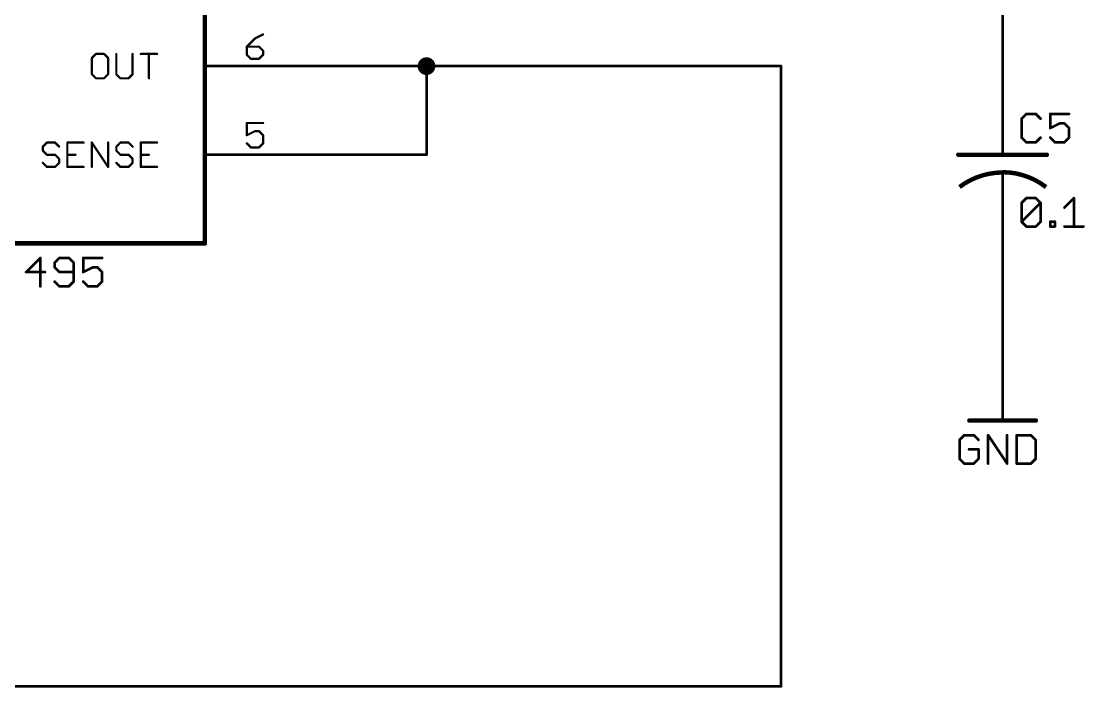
# Model space of a CAD drawing. Extents: x -252 to 307, y -160 to 272.
# Drawn here: x 101.2 to 162.2, y -33.1 to 5.1 of the extents above; entities that cross this region are included whole.
import ezdxf

# ---------------------------------------------------------------- set-up
doc = ezdxf.new("R2010")
doc.units = 0
for name, color, linetype in [('91', 94, 'CONTINUOUS'), ('94', 14, 'CONTINUOUS'), ('95', 251, 'CONTINUOUS'), ('96', 251, 'CONTINUOUS')]:
    doc.layers.add(name, color=color, linetype=linetype)

msp = doc.modelspace()

# ---------------------------------------------------------------- linework, layer by layer
at = {"layer": '91', "const_width": 0.1524}
for points in [[(157.48, 0), (157.48, 7.62)], [(116.84, 2.54), (124.46, 2.54)], [(124.46, 2.54), (144.78, 2.54)], [(124.46, -2.54), (124.46, 2.54)], [(144.78, 2.54), (144.78, -33.02)], [(116.84, -2.54), (124.46, -2.54)], [(157.48, -7.62), (157.48, -15.24)], [(144.78, -33.02), (-17.78, -33.02)]]:
    msp.add_lwpolyline(points, dxfattribs=at)
at = {"layer": '91'}
for points, const_width in [([(124.46, 2.286, 1), (124.46, 2.794, 1), (124.46, 2.286)], 0.508), ([(116.84, 2.5781, 1), (116.84, 2.5019)], 0.0762), ([(124.46, 2.5781, 1), (124.46, 2.5019)], 0.0762), ([(124.4981, 2.54, 1), (124.4219, 2.54)], 0.0762), ([(124.46, 2.5019, 1), (124.46, 2.5781)], 0.0762), ([(144.8181, 2.54, 1), (144.7419, 2.54)], 0.0762), ([(144.78, 2.5019, 1), (144.78, 2.5781)], 0.0762), ([(157.4419, 0, 1), (157.5181, 0)], 0.0762), ([(116.84, -2.5019, 1), (116.84, -2.5781)], 0.0762), ([(124.4219, -2.54, 1), (124.4981, -2.54)], 0.0762), ([(124.46, -2.5781, 1), (124.46, -2.5019)], 0.0762), ([(157.5181, -7.62, 1), (157.4419, -7.62)], 0.0762), ([(157.4419, -15.24, 1), (157.5181, -15.24)], 0.0762), ([(144.7419, -33.02, 1), (144.8181, -33.02)], 0.0762), ([(144.78, -33.0581, 1), (144.78, -32.9819)], 0.0762)]:
    msp.add_lwpolyline(points, format="xyb", dxfattribs=dict(at, const_width=const_width))
at = {"layer": '94'}
for points, const_width in [([(111.76, 17.78), (111.76, -7.62)], 0.254), ([(116.84, 2.54), (111.76, 2.54)], 0.1524), ([(157.48, 0), (157.48, -2.54)], 0.1524), ([(154.94, -2.54), (160.02, -2.54)], 0.254), ([(116.84, -2.54), (111.76, -2.54)], 0.1524), ([(157.48, -3.556), (157.48, -5.08)], 0.1524), ([(157.48, -7.62), (157.48, -5.08)], 0.1524), ([(111.76, -7.62), (91.44, -7.62)], 0.254), ([(102.3212, -8.4568), (101.5077, -9.2703)], 0.1524), ([(102.3212, -10.0838), (102.3212, -8.4568)], 0.1524), ([(103.416, -8.4568), (103.1448, -8.728)], 0.1524), ([(103.9583, -8.4568), (103.416, -8.4568)], 0.1524), ([(104.2295, -8.728), (103.9583, -8.4568)], 0.1524), ([(105.8666, -8.4568), (104.782, -8.4568)], 0.1524), ([(104.782, -8.4568), (104.782, -9.2703)], 0.1524), ([(103.1448, -8.728), (103.1448, -8.9991)], 0.1524), ([(103.1448, -8.9991), (103.416, -9.2703)], 0.1524), ([(104.2295, -9.8126), (104.2295, -8.728)], 0.1524), ([(104.782, -9.2703), (105.3243, -8.9991)], 0.1524), ([(105.3243, -8.9991), (105.5955, -8.9991)], 0.1524), ([(105.5955, -8.9991), (105.8666, -9.2703)], 0.1524), ([(101.5077, -9.2703), (102.5923, -9.2703)], 0.1524), ([(103.1448, -9.8126), (103.416, -10.0838)], 0.1524), ([(103.416, -9.2703), (104.2295, -9.2703)], 0.1524), ([(103.9583, -10.0838), (104.2295, -9.8126)], 0.1524), ([(105.0531, -10.0838), (104.782, -9.8126)], 0.1524), ([(105.8666, -9.8126), (105.5955, -10.0838)], 0.1524), ([(105.8666, -9.2703), (105.8666, -9.8126)], 0.1524), ([(103.416, -10.0838), (103.9583, -10.0838)], 0.1524), ([(105.5955, -10.0838), (105.0531, -10.0838)], 0.1524), ([(157.48, -15.24), (157.48, -17.78)], 0.1524), ([(155.575, -17.78), (159.385, -17.78)], 0.254)]:
    msp.add_lwpolyline(points, dxfattribs=dict(at, const_width=const_width))
for points, const_width in [([(111.76, 2.5781, 1), (111.76, 2.5019)], 0.0762), ([(116.84, 2.5019, 1), (116.84, 2.5781)], 0.0762), ([(157.5181, 0, 1), (157.4419, 0)], 0.0762), ([(154.94, -2.4765, 1), (154.94, -2.6035)], 0.127), ([(160.02, -2.6035, 1), (160.02, -2.4765)], 0.127), ([(111.76, -2.5019, 1), (111.76, -2.5781)], 0.0762), ([(116.84, -2.5781, 1), (116.84, -2.5019)], 0.0762), ([(157.4419, -2.54, 1), (157.5181, -2.54)], 0.0762), ([(157.48, -3.5561, 0.1645), (155.0132, -4.3904)], 0.254), ([(159.9692, -4.3942, 0.1668), (157.48, -3.54)], 0.254), ([(157.5181, -3.556, 1), (157.4419, -3.556)], 0.0762), ([(157.5181, -5.08, 1), (157.4419, -5.08)], 0.0762), ([(157.4419, -5.08, 1), (157.5181, -5.08)], 0.0762), ([(111.6965, -7.62, 1), (111.8235, -7.62)], 0.127), ([(111.76, -7.6835, 1), (111.76, -7.5565)], 0.127), ([(157.4419, -7.62, 1), (157.5181, -7.62)], 0.0762), ([(102.3593, -8.4568, 1), (102.2831, -8.4568)], 0.0762), ([(102.3481, -8.4838, 1), (102.2942, -8.4299)], 0.0762), ([(103.416, -8.4187, 1), (103.416, -8.4949)], 0.0762), ([(103.4429, -8.4838, 1), (103.389, -8.4299)], 0.0762), ([(103.9853, -8.4299, 1), (103.9314, -8.4838)], 0.0762), ([(103.9583, -8.4949, 1), (103.9583, -8.4187)], 0.0762), ([(104.782, -8.4187, 1), (104.782, -8.4949)], 0.0762), ([(104.8201, -8.4568, 1), (104.7439, -8.4568)], 0.0762), ([(105.8666, -8.4949, 1), (105.8666, -8.4187)], 0.0762), ([(103.1829, -8.728, 1), (103.1067, -8.728)], 0.0762), ([(103.1179, -8.701, 1), (103.1718, -8.7549)], 0.0762), ([(103.1718, -8.9722, 1), (103.1179, -9.0261)], 0.0762), ([(103.1067, -8.9991, 1), (103.1829, -8.9991)], 0.0762), ([(104.2676, -8.728, 1), (104.1914, -8.728)], 0.0762), ([(104.2025, -8.7549, 1), (104.2564, -8.701)], 0.0762), ([(105.3243, -8.961, 1), (105.3243, -9.0372)], 0.0762), ([(105.3413, -9.0332, 1), (105.3073, -8.9651)], 0.0762), ([(105.6224, -8.9722, 1), (105.5685, -9.0261)], 0.0762), ([(105.5955, -9.0372, 1), (105.5955, -8.961)], 0.0762), ([(101.5077, -9.2322, 1), (101.5077, -9.3084)], 0.0762), ([(101.4807, -9.2434, 1), (101.5346, -9.2972)], 0.0762), ([(102.5923, -9.3084, 1), (102.5923, -9.2322)], 0.0762), ([(103.1718, -9.7857, 1), (103.1179, -9.8396)], 0.0762), ([(103.416, -9.2322, 1), (103.416, -9.3084)], 0.0762), ([(103.389, -9.2972, 1), (103.4429, -9.2434)], 0.0762), ([(104.2564, -9.8396, 1), (104.2025, -9.7857)], 0.0762), ([(104.2295, -9.3084, 1), (104.2295, -9.2322)], 0.0762), ([(104.7649, -9.2362, 1), (104.799, -9.3044)], 0.0762), ([(104.8089, -9.7857, 1), (104.755, -9.8396)], 0.0762), ([(104.7439, -9.2703, 1), (104.8201, -9.2703)], 0.0762), ([(105.9047, -9.2703, 1), (105.8285, -9.2703)], 0.0762), ([(105.8397, -9.2972, 1), (105.8936, -9.2434)], 0.0762), ([(105.8936, -9.8396, 1), (105.8397, -9.7857)], 0.0762), ([(102.2831, -10.0838, 1), (102.3593, -10.0838)], 0.0762), ([(103.416, -10.0457, 1), (103.416, -10.1219)], 0.0762), ([(103.389, -10.1107, 1), (103.4429, -10.0569)], 0.0762), ([(103.9314, -10.0569, 1), (103.9853, -10.1107)], 0.0762), ([(103.9583, -10.1219, 1), (103.9583, -10.0457)], 0.0762), ([(104.1914, -9.8126, 1), (104.2676, -9.8126)], 0.0762), ([(105.0531, -10.0457, 1), (105.0531, -10.1219)], 0.0762), ([(105.0262, -10.1107, 1), (105.0801, -10.0569)], 0.0762), ([(105.5685, -10.0569, 1), (105.6224, -10.1107)], 0.0762), ([(105.5955, -10.1219, 1), (105.5955, -10.0457)], 0.0762), ([(105.8285, -9.8126, 1), (105.9047, -9.8126)], 0.0762), ([(157.5181, -15.24, 1), (157.4419, -15.24)], 0.0762), ([(155.575, -17.7165, 1), (155.575, -17.8435)], 0.127), ([(159.385, -17.8435, 1), (159.385, -17.7165)], 0.127), ([(157.4419, -17.78, 1), (157.5181, -17.78)], 0.0762)]:
    msp.add_lwpolyline(points, format="xyb", dxfattribs=dict(at, const_width=const_width))
at = {"layer": '95'}
for points, const_width in [([(115.0924, 4.3573), (114.6264, 4.1243)], 0.127), ([(114.6264, 4.1243), (114.1603, 3.6582)], 0.127), ([(114.1603, 3.6582), (114.1603, 3.1921)], 0.127), ([(114.8594, 3.6582), (114.1603, 3.6582)], 0.127), ([(115.0924, 3.4252), (114.8594, 3.6582)], 0.127), ([(105.5099, 3.2397), (105.2769, 3.0067)], 0.127), ([(105.2769, 3.0067), (105.2769, 2.0745)], 0.127), ([(105.976, 3.2397), (105.5099, 3.2397)], 0.127), ([(106.209, 3.0067), (105.976, 3.2397)], 0.127), ([(106.209, 2.0745), (106.209, 3.0067)], 0.127), ([(106.6801, 3.2397), (106.6801, 2.0745)], 0.127), ([(107.6123, 2.0745), (107.6123, 3.2397)], 0.127), ([(108.0834, 3.2397), (109.0155, 3.2397)], 0.127), ([(108.5495, 1.8415), (108.5495, 3.2397)], 0.127), ([(114.1603, 3.1921), (114.3933, 2.9591)], 0.127), ([(114.8594, 2.9591), (115.0924, 3.1921)], 0.127), ([(115.0924, 3.1921), (115.0924, 3.4252)], 0.127), ([(114.3933, 2.9591), (114.8594, 2.9591)], 0.127), ([(105.2769, 2.0745), (105.5099, 1.8415)], 0.127), ([(105.5099, 1.8415), (105.976, 1.8415)], 0.127), ([(105.976, 1.8415), (106.209, 2.0745)], 0.127), ([(106.6801, 2.0745), (106.9132, 1.8415)], 0.127), ([(106.9132, 1.8415), (107.3792, 1.8415)], 0.127), ([(107.3792, 1.8415), (107.6123, 2.0745)], 0.127), ([(158.8434, -0.2018), (158.5722, -0.473)], 0.1524), ([(158.5722, -0.473), (158.5722, -1.5576)], 0.1524), ([(159.3857, -0.2018), (158.8434, -0.2018)], 0.1524), ([(159.6569, -0.473), (159.3857, -0.2018)], 0.1524), ([(161.294, -0.2018), (160.2094, -0.2018)], 0.1524), ([(160.2094, -0.2018), (160.2094, -1.0153)], 0.1524), ([(115.0924, -0.7227), (114.1603, -0.7227)], 0.127), ([(114.1603, -0.7227), (114.1603, -1.4218)], 0.127), ([(114.1603, -1.4218), (114.6264, -1.1888)], 0.127), ([(114.6264, -1.1888), (114.8594, -1.1888)], 0.127), ([(114.8594, -1.1888), (115.0924, -1.4218)], 0.127), ([(160.2094, -1.0153), (160.7517, -0.7441)], 0.1524), ([(160.7517, -0.7441), (161.0229, -0.7441)], 0.1524), ([(161.0229, -0.7441), (161.294, -1.0153)], 0.1524), ([(161.294, -1.0153), (161.294, -1.5576)], 0.1524), ([(102.7033, -1.8403), (102.4703, -2.0733)], 0.127), ([(103.1694, -1.8403), (102.7033, -1.8403)], 0.127), ([(103.4024, -2.0733), (103.1694, -1.8403)], 0.127), ([(104.8057, -1.8403), (103.8736, -1.8403)], 0.127), ([(103.8736, -1.8403), (103.8736, -3.2385)], 0.127), ([(105.2769, -3.2385), (105.2769, -1.8403)], 0.127), ([(105.2769, -1.8403), (106.209, -3.2385)], 0.127), ([(106.209, -3.2385), (106.209, -1.8403)], 0.127), ([(106.9132, -1.8403), (106.6801, -2.0733)], 0.127), ([(107.3792, -1.8403), (106.9132, -1.8403)], 0.127), ([(107.6123, -2.0733), (107.3792, -1.8403)], 0.127), ([(109.0155, -1.8403), (108.0834, -1.8403)], 0.127), ([(108.0834, -1.8403), (108.0834, -3.2385)], 0.127), ([(114.3933, -2.1209), (114.1603, -1.8879)], 0.127), ([(115.0924, -1.8879), (114.8594, -2.1209)], 0.127), ([(115.0924, -1.4218), (115.0924, -1.8879)], 0.127), ([(158.5722, -1.5576), (158.8434, -1.8288)], 0.1524), ([(158.8434, -1.8288), (159.3857, -1.8288)], 0.1524), ([(159.3857, -1.8288), (159.6569, -1.5576)], 0.1524), ([(160.4805, -1.8288), (160.2094, -1.5576)], 0.1524), ([(161.0229, -1.8288), (160.4805, -1.8288)], 0.1524), ([(161.294, -1.5576), (161.0229, -1.8288)], 0.1524), ([(102.4703, -2.0733), (102.4703, -2.3064)], 0.127), ([(102.4703, -2.3064), (102.7033, -2.5394)], 0.127), ([(106.6801, -2.0733), (106.6801, -2.3064)], 0.127), ([(106.6801, -2.3064), (106.9132, -2.5394)], 0.127), ([(114.8594, -2.1209), (114.3933, -2.1209)], 0.127), ([(102.7033, -3.2385), (102.4703, -3.0055)], 0.127), ([(102.7033, -2.5394), (103.1694, -2.5394)], 0.127), ([(103.1694, -2.5394), (103.4024, -2.7724)], 0.127), ([(103.4024, -3.0055), (103.1694, -3.2385)], 0.127), ([(103.4024, -2.7724), (103.4024, -3.0055)], 0.127), ([(103.8736, -2.5394), (104.3396, -2.5394)], 0.127), ([(106.9132, -3.2385), (106.6801, -3.0055)], 0.127), ([(106.9132, -2.5394), (107.3792, -2.5394)], 0.127), ([(107.3792, -2.5394), (107.6123, -2.7724)], 0.127), ([(107.6123, -3.0055), (107.3792, -3.2385)], 0.127), ([(107.6123, -2.7724), (107.6123, -3.0055)], 0.127), ([(108.0834, -2.5394), (108.5495, -2.5394)], 0.127), ([(103.1694, -3.2385), (102.7033, -3.2385)], 0.127), ([(103.8736, -3.2385), (104.8057, -3.2385)], 0.127), ([(107.3792, -3.2385), (106.9132, -3.2385)], 0.127), ([(108.0834, -3.2385), (109.0155, -3.2385)], 0.127)]:
    msp.add_lwpolyline(points, dxfattribs=dict(at, const_width=const_width))
for points, const_width in [([(115.1066, 4.3289, 1), (115.0782, 4.3857)], 0.0635), ([(114.1603, 3.6899, 1), (114.1603, 3.6264)], 0.0635), ([(114.1378, 3.6806, 1), (114.1828, 3.6357)], 0.0635), ([(114.1921, 3.6582, 1), (114.1286, 3.6582)], 0.0635), ([(114.6122, 4.1527, 1), (114.6406, 4.0959)], 0.0635), ([(114.6488, 4.1018, 1), (114.6039, 4.1467)], 0.0635), ([(114.8818, 3.6806, 1), (114.8369, 3.6357)], 0.0635), ([(114.8594, 3.6264, 1), (114.8594, 3.6899)], 0.0635), ([(105.3086, 3.0067, 1), (105.2451, 3.0067)], 0.0635), ([(105.2544, 3.0291, 1), (105.2993, 2.9842)], 0.0635), ([(105.5099, 3.2714, 1), (105.5099, 3.2079)], 0.0635), ([(105.5323, 3.2172, 1), (105.4874, 3.2621)], 0.0635), ([(105.9984, 3.2621, 1), (105.9535, 3.2172)], 0.0635), ([(105.976, 3.2079, 1), (105.976, 3.2714)], 0.0635), ([(106.2407, 3.0067, 1), (106.1772, 3.0067)], 0.0635), ([(106.1865, 2.9842, 1), (106.2314, 3.0291)], 0.0635), ([(106.7119, 3.2397, 1), (106.6484, 3.2397)], 0.0635), ([(107.644, 3.2397, 1), (107.5805, 3.2397)], 0.0635), ([(108.0834, 3.2714, 1), (108.0834, 3.2079)], 0.0635), ([(108.5812, 3.2397, 1), (108.5177, 3.2397)], 0.0635), ([(109.0155, 3.2079, 1), (109.0155, 3.2714)], 0.0635), ([(114.1828, 3.2146, 1), (114.1378, 3.1697)], 0.0635), ([(114.1286, 3.1921, 1), (114.1921, 3.1921)], 0.0635), ([(115.1242, 3.4252, 1), (115.0607, 3.4252)], 0.0635), ([(115.0607, 3.1921, 1), (115.1242, 3.1921)], 0.0635), ([(115.07, 3.4027, 1), (115.1149, 3.4476)], 0.0635), ([(115.1149, 3.1697, 1), (115.07, 3.2146)], 0.0635), ([(114.3933, 2.9909, 1), (114.3933, 2.9274)], 0.0635), ([(114.3709, 2.9366, 1), (114.4158, 2.9816)], 0.0635), ([(114.8369, 2.9816, 1), (114.8818, 2.9366)], 0.0635), ([(114.8594, 2.9274, 1), (114.8594, 2.9909)], 0.0635), ([(105.2451, 2.0745, 1), (105.3086, 2.0745)], 0.0635), ([(105.2993, 2.097, 1), (105.2544, 2.0521)], 0.0635), ([(105.5099, 1.8733, 1), (105.5099, 1.8098)], 0.0635), ([(105.4874, 1.819, 1), (105.5323, 1.864)], 0.0635), ([(105.9535, 1.864, 1), (105.9984, 1.819)], 0.0635), ([(105.976, 1.8098, 1), (105.976, 1.8733)], 0.0635), ([(106.1772, 2.0745, 1), (106.2407, 2.0745)], 0.0635), ([(106.2314, 2.0521, 1), (106.1865, 2.097)], 0.0635), ([(106.6484, 2.0745, 1), (106.7119, 2.0745)], 0.0635), ([(106.7026, 2.097, 1), (106.6577, 2.0521)], 0.0635), ([(106.9132, 1.8733, 1), (106.9132, 1.8098)], 0.0635), ([(106.8907, 1.819, 1), (106.9356, 1.864)], 0.0635), ([(107.3568, 1.864, 1), (107.4017, 1.819)], 0.0635), ([(107.3792, 1.8098, 1), (107.3792, 1.8733)], 0.0635), ([(107.5805, 2.0745, 1), (107.644, 2.0745)], 0.0635), ([(107.6347, 2.0521, 1), (107.5898, 2.097)], 0.0635), ([(108.5177, 1.8415, 1), (108.5812, 1.8415)], 0.0635), ([(158.6103, -0.473, 1), (158.5341, -0.473)], 0.0762), ([(158.5453, -0.446, 1), (158.5991, -0.4999)], 0.0762), ([(158.8434, -0.1637, 1), (158.8434, -0.2399)], 0.0762), ([(158.8703, -0.2288, 1), (158.8164, -0.1749)], 0.0762), ([(159.4126, -0.1749, 1), (159.3588, -0.2288)], 0.0762), ([(159.3857, -0.2399, 1), (159.3857, -0.1637)], 0.0762), ([(159.6299, -0.4999, 1), (159.6838, -0.446)], 0.0762), ([(160.2094, -0.1637, 1), (160.2094, -0.2399)], 0.0762), ([(160.2475, -0.2018, 1), (160.1713, -0.2018)], 0.0762), ([(161.294, -0.2399, 1), (161.294, -0.1637)], 0.0762), ([(114.1603, -0.691, 1), (114.1603, -0.7545)], 0.0635), ([(114.1921, -0.7227, 1), (114.1286, -0.7227)], 0.0635), ([(114.6264, -1.157, 1), (114.6264, -1.2205)], 0.0635), ([(114.6406, -1.2172, 1), (114.6122, -1.1604)], 0.0635), ([(114.8818, -1.1663, 1), (114.8369, -1.2112)], 0.0635), ([(114.8594, -1.2205, 1), (114.8594, -1.157)], 0.0635), ([(115.0924, -0.7545, 1), (115.0924, -0.691)], 0.0635), ([(160.1923, -0.9812, 1), (160.2264, -1.0494)], 0.0762), ([(160.1713, -1.0153, 1), (160.2475, -1.0153)], 0.0762), ([(160.7517, -0.706, 1), (160.7517, -0.7822)], 0.0762), ([(160.7687, -0.7782, 1), (160.7346, -0.7101)], 0.0762), ([(161.0498, -0.7172, 1), (160.9959, -0.7711)], 0.0762), ([(161.0229, -0.7822, 1), (161.0229, -0.706)], 0.0762), ([(161.3321, -1.0153, 1), (161.2559, -1.0153)], 0.0762), ([(161.2671, -1.0422, 1), (161.321, -0.9884)], 0.0762), ([(102.7033, -1.8086, 1), (102.7033, -1.8721)], 0.0635), ([(102.7258, -1.8628, 1), (102.6809, -1.8179)], 0.0635), ([(103.1919, -1.8179, 1), (103.1469, -1.8628)], 0.0635), ([(103.1694, -1.8721, 1), (103.1694, -1.8086)], 0.0635), ([(103.8736, -1.8086, 1), (103.8736, -1.8721)], 0.0635), ([(103.9053, -1.8403, 1), (103.8418, -1.8403)], 0.0635), ([(104.8057, -1.8721, 1), (104.8057, -1.8086)], 0.0635), ([(105.3086, -1.8403, 1), (105.2451, -1.8403)], 0.0635), ([(105.3033, -1.8227, 1), (105.2504, -1.8579)], 0.0635), ([(106.2407, -1.8403, 1), (106.1772, -1.8403)], 0.0635), ([(106.9132, -1.8086, 1), (106.9132, -1.8721)], 0.0635), ([(106.9356, -1.8628, 1), (106.8907, -1.8179)], 0.0635), ([(107.4017, -1.8179, 1), (107.3568, -1.8628)], 0.0635), ([(107.3792, -1.8721, 1), (107.3792, -1.8086)], 0.0635), ([(108.0834, -1.8086, 1), (108.0834, -1.8721)], 0.0635), ([(108.1152, -1.8403, 1), (108.0517, -1.8403)], 0.0635), ([(109.0155, -1.8721, 1), (109.0155, -1.8086)], 0.0635), ([(114.1461, -1.3934, 1), (114.1745, -1.4502)], 0.0635), ([(114.1828, -1.8654, 1), (114.1378, -1.9103)], 0.0635), ([(114.1286, -1.4218, 1), (114.1921, -1.4218)], 0.0635), ([(115.1242, -1.4218, 1), (115.0607, -1.4218)], 0.0635), ([(115.07, -1.4443, 1), (115.1149, -1.3994)], 0.0635), ([(115.1149, -1.9103, 1), (115.07, -1.8654)], 0.0635), ([(158.5991, -1.5307, 1), (158.5453, -1.5846)], 0.0762), ([(158.5341, -1.5576, 1), (158.6103, -1.5576)], 0.0762), ([(158.8434, -1.7907, 1), (158.8434, -1.8669)], 0.0762), ([(158.8164, -1.8557, 1), (158.8703, -1.8019)], 0.0762), ([(159.3588, -1.8019, 1), (159.4126, -1.8557)], 0.0762), ([(159.3857, -1.8669, 1), (159.3857, -1.7907)], 0.0762), ([(159.6838, -1.5846, 1), (159.6299, -1.5307)], 0.0762), ([(160.2363, -1.5307, 1), (160.1824, -1.5846)], 0.0762), ([(160.4805, -1.7907, 1), (160.4805, -1.8669)], 0.0762), ([(160.4536, -1.8557, 1), (160.5075, -1.8019)], 0.0762), ([(160.9959, -1.8019, 1), (161.0498, -1.8557)], 0.0762), ([(161.0229, -1.8669, 1), (161.0229, -1.7907)], 0.0762), ([(161.2559, -1.5576, 1), (161.3321, -1.5576)], 0.0762), ([(161.321, -1.5846, 1), (161.2671, -1.5307)], 0.0762), ([(102.5021, -2.0733, 1), (102.4386, -2.0733)], 0.0635), ([(102.4386, -2.3064, 1), (102.5021, -2.3064)], 0.0635), ([(102.4479, -2.0509, 1), (102.4928, -2.0958)], 0.0635), ([(102.4928, -2.2839, 1), (102.4479, -2.3288)], 0.0635), ([(103.38, -2.0958, 1), (103.4249, -2.0509)], 0.0635), ([(106.7119, -2.0733, 1), (106.6484, -2.0733)], 0.0635), ([(106.6484, -2.3064, 1), (106.7119, -2.3064)], 0.0635), ([(106.6577, -2.0509, 1), (106.7026, -2.0958)], 0.0635), ([(106.7026, -2.2839, 1), (106.6577, -2.3288)], 0.0635), ([(107.5898, -2.0958, 1), (107.6347, -2.0509)], 0.0635), ([(114.3933, -2.0892, 1), (114.3933, -2.1527)], 0.0635), ([(114.3709, -2.1434, 1), (114.4158, -2.0984)], 0.0635), ([(114.8369, -2.0984, 1), (114.8818, -2.1434)], 0.0635), ([(114.8594, -2.1527, 1), (114.8594, -2.0892)], 0.0635), ([(115.0607, -1.8879, 1), (115.1242, -1.8879)], 0.0635), ([(102.4928, -2.983, 1), (102.4479, -3.0279)], 0.0635), ([(102.7033, -2.5077, 1), (102.7033, -2.5712)], 0.0635), ([(102.6809, -2.5619, 1), (102.7258, -2.517)], 0.0635), ([(103.1919, -2.517, 1), (103.1469, -2.5619)], 0.0635), ([(103.1694, -2.5712, 1), (103.1694, -2.5077)], 0.0635), ([(103.4342, -2.7724, 1), (103.3707, -2.7724)], 0.0635), ([(103.3707, -3.0055, 1), (103.4342, -3.0055)], 0.0635), ([(103.38, -2.7949, 1), (103.4249, -2.75)], 0.0635), ([(103.4249, -3.0279, 1), (103.38, -2.983)], 0.0635), ([(103.8736, -2.5077, 1), (103.8736, -2.5712)], 0.0635), ([(104.3396, -2.5712, 1), (104.3396, -2.5077)], 0.0635), ([(106.7026, -2.983, 1), (106.6577, -3.0279)], 0.0635), ([(106.9132, -2.5077, 1), (106.9132, -2.5712)], 0.0635), ([(106.8907, -2.5619, 1), (106.9356, -2.517)], 0.0635), ([(107.4017, -2.517, 1), (107.3568, -2.5619)], 0.0635), ([(107.3792, -2.5712, 1), (107.3792, -2.5077)], 0.0635), ([(107.644, -2.7724, 1), (107.5805, -2.7724)], 0.0635), ([(107.5805, -3.0055, 1), (107.644, -3.0055)], 0.0635), ([(107.5898, -2.7949, 1), (107.6347, -2.75)], 0.0635), ([(107.6347, -3.0279, 1), (107.5898, -2.983)], 0.0635), ([(108.0834, -2.5077, 1), (108.0834, -2.5712)], 0.0635), ([(108.5495, -2.5712, 1), (108.5495, -2.5077)], 0.0635), ([(102.7033, -3.2067, 1), (102.7033, -3.2703)], 0.0635), ([(102.6809, -3.261, 1), (102.7258, -3.216)], 0.0635), ([(103.1469, -3.216, 1), (103.1919, -3.261)], 0.0635), ([(103.1694, -3.2703, 1), (103.1694, -3.2067)], 0.0635), ([(103.8736, -3.2067, 1), (103.8736, -3.2703)], 0.0635), ([(103.8418, -3.2385, 1), (103.9053, -3.2385)], 0.0635), ([(104.8057, -3.2703, 1), (104.8057, -3.2067)], 0.0635), ([(105.2451, -3.2385, 1), (105.3086, -3.2385)], 0.0635), ([(106.1772, -3.2385, 1), (106.2407, -3.2385)], 0.0635), ([(106.1826, -3.2561, 1), (106.2354, -3.2209)], 0.0635), ([(106.9132, -3.2067, 1), (106.9132, -3.2703)], 0.0635), ([(106.8907, -3.261, 1), (106.9356, -3.216)], 0.0635), ([(107.3568, -3.216, 1), (107.4017, -3.261)], 0.0635), ([(107.3792, -3.2703, 1), (107.3792, -3.2067)], 0.0635), ([(108.0834, -3.2067, 1), (108.0834, -3.2703)], 0.0635), ([(108.0517, -3.2385, 1), (108.1152, -3.2385)], 0.0635), ([(109.0155, -3.2703, 1), (109.0155, -3.2067)], 0.0635)]:
    msp.add_lwpolyline(points, format="xyb", dxfattribs=dict(at, const_width=const_width))
at = {"layer": '96', "const_width": 0.1524}
for points in [[(158.5722, -5.299), (158.8434, -5.0278)], [(158.5722, -6.3836), (158.5722, -5.299)], [(158.5722, -6.3836), (159.6569, -5.299)], [(158.8434, -5.0278), (159.3857, -5.0278)], [(159.3857, -5.0278), (159.6569, -5.299)], [(159.6569, -5.299), (159.6569, -6.3836)], [(161.0279, -5.5701), (161.5703, -5.0278)], [(161.5703, -5.0278), (161.5703, -6.6548)], [(158.8434, -6.6548), (158.5722, -6.3836)], [(159.3857, -6.6548), (158.8434, -6.6548)], [(159.6569, -6.3836), (159.3857, -6.6548)], [(160.2094, -6.6548), (160.2094, -6.3836)], [(160.2094, -6.3836), (160.4805, -6.3836)], [(160.4805, -6.6548), (160.2094, -6.6548)], [(160.4805, -6.3836), (160.4805, -6.6548)], [(161.0279, -6.6548), (162.1126, -6.6548)], [(155.2874, -18.6168), (155.0162, -18.888)], [(155.0162, -18.888), (155.0162, -19.9726)], [(155.8297, -18.6168), (155.2874, -18.6168)], [(156.1009, -18.888), (155.8297, -18.6168)], [(156.6534, -20.2438), (156.6534, -18.6168)], [(156.6534, -18.6168), (157.738, -20.2438)], [(157.738, -20.2438), (157.738, -18.6168)], [(158.2905, -18.6168), (158.2905, -20.2438)], [(159.104, -18.6168), (158.2905, -18.6168)], [(159.3752, -18.888), (159.104, -18.6168)], [(159.3752, -19.9726), (159.3752, -18.888)], [(156.1009, -19.4303), (155.5585, -19.4303)], [(156.1009, -19.9726), (156.1009, -19.4303)], [(155.0162, -19.9726), (155.2874, -20.2438)], [(155.8297, -20.2438), (156.1009, -19.9726)], [(159.104, -20.2438), (159.3752, -19.9726)], [(155.2874, -20.2438), (155.8297, -20.2438)], [(158.2905, -20.2438), (159.104, -20.2438)]]:
    msp.add_lwpolyline(points, dxfattribs=at)
at = {"layer": '96', "const_width": 0.0762}
for points in [[(158.6103, -5.299, 1), (158.5341, -5.299)], [(158.5453, -5.272, 1), (158.5991, -5.3259)], [(158.8434, -4.9897, 1), (158.8434, -5.0659)], [(158.8703, -5.0548, 1), (158.8164, -5.0009)], [(159.4126, -5.0009, 1), (159.3588, -5.0548)], [(159.3857, -5.0659, 1), (159.3857, -4.9897)], [(159.695, -5.299, 1), (159.6188, -5.299)], [(159.6838, -5.3259, 1), (159.6299, -5.272)], [(159.6299, -5.3259, 1), (159.6838, -5.272)], [(161.6084, -5.0278, 1), (161.5322, -5.0278)], [(161.5972, -5.0548, 1), (161.5433, -5.0009)], [(161.001, -5.5432, 1), (161.0549, -5.5971)], [(158.5991, -6.3567, 1), (158.5453, -6.4106)], [(158.5453, -6.3567, 1), (158.5991, -6.4106)], [(158.5341, -6.3836, 1), (158.6103, -6.3836)], [(158.8434, -6.6167, 1), (158.8434, -6.6929)], [(158.8164, -6.6817, 1), (158.8703, -6.6279)], [(159.3588, -6.6279, 1), (159.4126, -6.6817)], [(159.3857, -6.6929, 1), (159.3857, -6.6167)], [(159.6188, -6.3836, 1), (159.695, -6.3836)], [(159.6838, -6.4106, 1), (159.6299, -6.3567)], [(160.2475, -6.3836, 1), (160.1713, -6.3836)], [(160.2094, -6.3455, 1), (160.2094, -6.4217)], [(160.2094, -6.6167, 1), (160.2094, -6.6929)], [(160.1713, -6.6548, 1), (160.2475, -6.6548)], [(160.5186, -6.3836, 1), (160.4424, -6.3836)], [(160.4424, -6.6548, 1), (160.5186, -6.6548)], [(160.4805, -6.4217, 1), (160.4805, -6.3455)], [(160.4805, -6.6929, 1), (160.4805, -6.6167)], [(161.0279, -6.6167, 1), (161.0279, -6.6929)], [(161.5322, -6.6548, 1), (161.6084, -6.6548)], [(162.1126, -6.6929, 1), (162.1126, -6.6167)], [(155.0543, -18.888, 1), (154.9781, -18.888)], [(154.9893, -18.861, 1), (155.0431, -18.9149)], [(155.2874, -18.5787, 1), (155.2874, -18.6549)], [(155.3143, -18.6438, 1), (155.2604, -18.5899)], [(155.8566, -18.5899, 1), (155.8028, -18.6438)], [(155.8297, -18.6549, 1), (155.8297, -18.5787)], [(156.0739, -18.9149, 1), (156.1278, -18.861)], [(156.6915, -18.6168, 1), (156.6153, -18.6168)], [(156.6851, -18.5957, 1), (156.6217, -18.6379)], [(157.7761, -18.6168, 1), (157.6999, -18.6168)], [(158.3286, -18.6168, 1), (158.2524, -18.6168)], [(158.2905, -18.5787, 1), (158.2905, -18.6549)], [(159.1309, -18.5899, 1), (159.0771, -18.6438)], [(159.104, -18.6549, 1), (159.104, -18.5787)], [(159.4133, -18.888, 1), (159.3371, -18.888)], [(159.3482, -18.9149, 1), (159.4021, -18.861)], [(155.5585, -19.3922, 1), (155.5585, -19.4684)], [(156.139, -19.4303, 1), (156.0628, -19.4303)], [(156.1009, -19.4684, 1), (156.1009, -19.3922)], [(155.0431, -19.9457, 1), (154.9893, -19.9996)], [(154.9781, -19.9726, 1), (155.0543, -19.9726)], [(156.0628, -19.9726, 1), (156.139, -19.9726)], [(156.1278, -19.9996, 1), (156.0739, -19.9457)], [(159.3371, -19.9726, 1), (159.4133, -19.9726)], [(159.4021, -19.9996, 1), (159.3482, -19.9457)], [(155.2874, -20.2057, 1), (155.2874, -20.2819)], [(155.2604, -20.2707, 1), (155.3143, -20.2169)], [(155.8028, -20.2169, 1), (155.8566, -20.2707)], [(155.8297, -20.2819, 1), (155.8297, -20.2057)], [(156.6153, -20.2438, 1), (156.6915, -20.2438)], [(157.6999, -20.2438, 1), (157.7761, -20.2438)], [(157.7063, -20.2649, 1), (157.7697, -20.2227)], [(158.2905, -20.2057, 1), (158.2905, -20.2819)], [(158.2524, -20.2438, 1), (158.3286, -20.2438)], [(159.0771, -20.2169, 1), (159.1309, -20.2707)], [(159.104, -20.2819, 1), (159.104, -20.2057)]]:
    msp.add_lwpolyline(points, format="xyb", dxfattribs=at)

doc.saveas('drawing.dxf')
